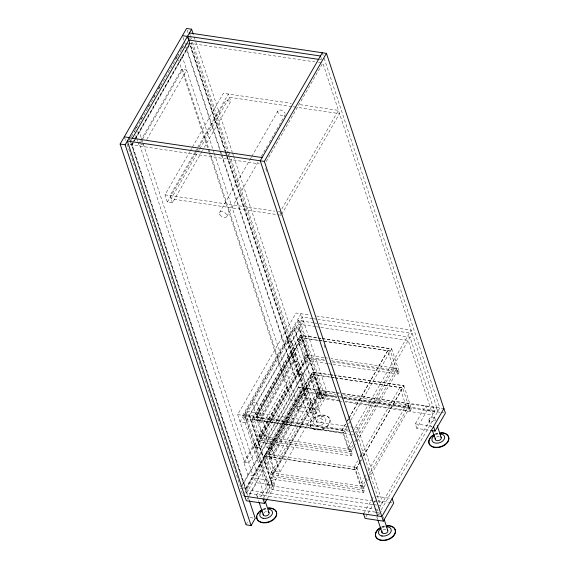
<?xml version="1.0" encoding="UTF-8"?>
<svg xmlns="http://www.w3.org/2000/svg" width="569" height="569" viewBox="0 0 569 569"><rect width="100%" height="100%" fill="white"/><g stroke="black" fill="none" stroke-linecap="round" stroke-linejoin="round"><path stroke-width="0.43" stroke-dasharray="2.85 2.13" d="M135.045 129.54L136.809 126.474M140.771 119.568L142.535 116.503M147.819 107.306L149.583 104.241M153.552 97.342L155.309 94.269M158.395 88.906L161.041 84.304M175.579 59.005L178.218 54.404M181.305 49.041L183.069 45.975M131.425 136.695L160.323 86.403M160.764 85.642L177.016 57.355M177.457 56.594L179.584 52.889M180.01 52.149L184.697 43.991L187.208 44.361M130.457 141.589L131.78 139.277M131.539 144.853L132.421 143.31M132.862 142.542L134.633 139.462M135.073 138.694L189.897 43.294L314.934 61.9M131.702 144.853L133.459 141.788M133.9 141.02L135.223 138.722M135.664 137.954L189.854 43.649L186.504 43.152M243.248 487.882L245.758 488.259L132.193 144.853L134.746 140.408M135.173 139.668L189.719 44.738L188.047 44.489M143.63 144.946L138.608 144.192L140.365 141.14M140.806 140.372L181.653 69.283L186.675 70.037L146.702 139.59M202.045 151.276L172.421 202.827L167.4 202.073L165.003 194.826L189.754 151.738M190.202 150.97L191.966 147.89M192.407 147.122L223.361 93.266L291.278 103.373M194.783 152.485L170.024 195.572L172.421 202.827M195.224 151.717L228.382 94.013L230.779 101.261L202.486 150.508M167.4 202.073L196.134 152.065M196.575 151.297L225.758 100.514L230.779 101.261M199.399 149.597L171.105 198.837L278.554 214.826M199.84 148.822L229.463 97.278L292.359 106.638M219.542 212.593L249.606 160.273M250.047 159.505L251.377 157.2M251.818 156.425L277.9 111.033M226.832 216.433L258.219 161.809M261.32 156.425L267.508 145.65M269.272 142.577L273.696 134.881M274.137 134.113L285.19 114.874A4.125 2.447 29.9 0 1 279.365 114.405A4.125 2.447 29.9 0 1 279.393 110.045A4.125 2.447 29.9 0 1 285.204 113.501M266.214 161.553L322.808 63.067M281.868 208.873L338.455 110.393L299.145 104.54M281.619 214.442L339.537 113.658L296.726 107.285M322.644 398.748L299.315 328.213L294.294 327.467L317.616 398.001L322.644 398.748L326.784 391.543L301.058 313.761L242.7 415.32L268.426 493.103L272.565 485.898L249.236 415.37L244.215 414.623L267.537 485.151L263.397 492.356L237.671 414.573L296.036 313.014L309.792 315.062M298.433 320.269L240.075 421.828L245.097 422.575L303.455 321.016L298.433 320.269L321.755 390.796L317.616 398.001M244.706 414.623L294.159 328.555L299.187 329.302L309.977 361.934L260.517 448.009L255.495 447.262L244.706 414.623L349.907 430.271M299.187 329.302L249.727 415.37L260.517 448.009M344.722 430.619L352.332 453.649L351.094 455.812L259.749 442.213L252.131 419.189L300.347 335.276L317.04 337.758M256.142 414.716L291.115 353.847L296.143 354.594L261.164 415.462L256.142 414.716L251.946 402.02L256.968 402.767L267.764 435.406L262.736 434.659L258.539 421.963L293.512 361.102L298.54 361.848L263.568 422.71L258.539 421.963M292.032 353.982L257.053 414.851L259.457 422.098L294.429 361.237M256.832 419.609L302.566 340.02L299.827 339.615L254.094 419.204L256.832 419.609L262.11 435.57L259.364 435.157M243.781 462.213L286.826 387.304L291.847 388.051L248.802 462.96L243.781 462.213L247.977 474.909L253.006 475.656L139.433 132.25L134.412 131.503M353.655 447.063L351.023 451.651L259.67 438.059L258.952 435.882L305.517 354.85L323.96 357.595M259.67 438.059L306.236 357.026L305.517 354.85M262.11 435.57L307.843 355.974L302.566 340.02M255.495 447.262L304.956 361.187L294.159 328.555M255.673 447.803L305.133 361.735L310.162 362.481L322.154 398.741L272.693 484.816L267.665 484.07L255.673 447.803L260.702 448.55L272.693 484.816M259.749 442.213L260.986 440.057L253.369 417.027L344.757 430.733M327.801 363.598L306.719 360.462L307.964 358.306L300.347 335.276M260.702 448.55L310.162 362.481M242.444 484.546L298.27 387.389L221.249 154.519M241.484 487.064L298.761 387.397L303.782 388.143L245.63 489.34L243.952 489.091M272.138 448.642L267.117 447.895L302.089 387.027L307.111 387.774L245.545 494.909M303.007 387.162L268.027 448.031L271.626 458.906L306.599 398.044L226.277 155.266M245.758 488.259L312.523 372.083L329.209 374.566M244.329 493.551L243.006 495.848L240.609 488.593L243.119 488.97M244.77 492.782L301.157 394.651L306.179 395.398L248.468 495.827M269.002 456.416L314.735 376.827L311.997 376.422L266.264 456.011L269.002 456.416L274.279 472.377L271.541 471.964M247.166 499.241L248.888 496.239M249.322 495.492L256.647 482.732L255.147 478.202L273.419 480.919L274.919 485.457L267.16 498.956M316.307 413.428L314.806 408.891L325.155 390.889L326.656 395.419L316.307 413.428L298.035 410.704L308.384 392.702L230.153 156.155M270.716 458.77L305.688 397.909L310.71 398.656L275.737 459.517L270.716 458.77L274.912 471.466L279.934 472.213L267.942 435.946L262.921 435.2L267.117 447.895M365.39 484.632L363.193 488.458L271.847 474.859L271.129 472.69L317.687 391.657L336.137 394.402M271.847 474.859L318.405 393.833L317.687 391.657M274.279 472.377L320.013 392.781L314.735 376.827M267.665 484.07L317.125 397.994L305.133 361.735M356.891 467.426L364.509 490.457L363.264 492.612L271.918 479.02L273.163 476.865L265.545 453.834L356.927 467.533M339.978 400.405L318.896 397.269L320.134 395.106L312.523 372.083M246.064 524.81L248.127 521.204M233.66 156.397L317.516 409.95L313.377 417.155L308.348 416.408L312.488 409.203L229.193 157.336M263.504 498.181L273.419 480.919M345.497 424.09L341.976 430.214L347.972 448.344L350.717 448.756M347.254 421.032L348.577 418.734M349.017 417.966L387.709 350.625L393.712 368.755L354.572 436.864M342.012 430.32L345.532 424.197M347.289 421.138L348.612 418.841M349.053 418.08L387.752 350.732M346.919 426.793L343.512 432.888L252.167 419.296L300.382 335.383L321.464 338.519M348.712 423.841L350.433 420.676M350.909 420.014L391.692 348.868L322.303 338.548M353.214 430.932L411.131 330.141L316.784 316.101M354.295 434.197L412.212 333.406L317.865 319.365M347.972 448.344L351.934 441.459M351.023 451.651L350.298 449.474L352.936 444.887M354.672 441.864L396.863 368.442L330.987 358.641M354.096 446.295L356.294 442.476M356.727 441.708L397.582 370.618L396.863 368.442M333.071 364.388L398.065 374.061L399.31 371.898L391.692 348.868M354.188 467.128L357.666 460.897M359.907 457.177L360.746 455.541M361.223 454.887L399.886 387.432L405.882 405.562L368.065 471.374M363.264 492.612L355.646 469.589L359.971 462.071M360.412 461.303L361.287 459.773M363.484 455.947L403.869 385.675L334.48 375.348M360.006 462.177L355.682 469.695L264.336 456.103L312.559 372.19L329.245 374.672M360.447 461.416L361.322 459.88M363.52 456.054L403.905 385.782L334.515 375.462M362.887 485.556L360.149 485.151L364.103 478.266M364.544 477.498L366.301 474.439M363.193 488.458L362.474 486.282L365.085 481.73M365.526 480.969L409.033 405.249L341.407 395.185M367.588 480.812L368.463 479.283M368.904 478.515L409.758 407.425L409.033 405.249M345.241 401.195L410.242 410.861L411.479 408.706L403.869 385.675M363.982 513.131L371.315 500.371M371.742 499.625L373.47 496.623M416.793 428.379L415.292 423.848L425.64 405.839L427.134 410.37L416.793 428.379L429.837 430.32M365.917 516.915L367.638 513.914M368.072 513.16L373.677 503.409M374.103 502.655L375.398 500.407M378.94 508.714L436.857 407.923L340.667 393.613M378.456 514.689L379.573 512.747M381.237 509.86L439.794 407.945L323.725 56.978M322.182 416.231L322.63 416.252M319.977 59.546L321.727 59.802M318.434 62.419L321.058 62.81M180.807 57.092L182.478 57.341L212.898 149.327M293.234 106.766L295.852 107.157M130.514 144.604L132.193 144.853M130.024 144.604L259.201 163.851M165.003 194.826L274.855 211.17M278.348 211.689L280.097 211.953M279.429 214.954L281.178 215.217M312.623 318.583L302.139 317.025L243.781 418.585L351.229 434.574M313.491 318.711L316.99 319.237M313.939 322.886L299.963 320.802L324.607 395.327L336.841 397.148M314.813 323.014L318.306 323.533M319.181 323.669L410.036 337.182L434.68 411.707L343.825 398.186M315.575 326.649L298.099 324.046L322.744 398.563L338.47 400.903M316.449 326.777L319.942 327.296M320.816 327.424L408.172 340.426L432.817 414.943L345.461 401.949M317.915 337.894L321.428 338.413M322.346 338.655L391.728 348.982M318.427 340.312L299.109 337.438L306.719 360.462M319.309 340.447L322.822 340.966M323.697 341.094L390.455 351.03L398.065 374.061M299.145 337.545L318.462 340.418M319.344 340.554L390.49 351.137M324.842 357.723L327.474 358.114M305.105 355.568L307.843 355.974M393.712 368.755L396.451 369.16M306.236 357.026L324.679 359.772M331.706 360.817L397.582 370.618M307.964 358.306L324.65 360.789M332.559 361.962L399.31 371.898M328.683 363.733L332.196 364.252M304.956 361.187L309.977 361.934M330.084 374.694L333.598 375.22M330.12 374.807L333.633 375.327M330.603 377.119L311.279 374.246L318.896 397.269M331.478 377.247L334.117 377.645M334.992 377.773L402.624 387.838L410.242 410.861M311.314 374.352L330.639 377.226M331.514 377.361L334.152 377.752M335.027 377.88L402.66 387.944M306.883 388.165L339.238 392.98M342.737 393.499L443.905 408.556M335.426 392.83L303.946 388.143L245.588 489.703L374.125 508.828M336.3 392.959L339.793 393.478M298.27 387.389L303.291 388.136M317.274 392.375L320.013 392.781M405.882 405.562L408.62 405.967M338.249 396.351L305.027 391.408L226.896 155.181M339.124 396.486L342.623 397.006M343.498 397.134L437.931 411.188L322.701 62.746M318.405 393.833L336.855 396.572M343.882 397.617L409.758 407.425M308.384 392.702L326.656 395.419M427.134 410.37L440.186 412.312M441.053 412.44L443.664 412.831M340.333 397.667L342.951 398.051M320.134 395.106L336.827 397.596M342.097 398.378L411.479 408.706M339.344 401.038L341.962 401.422M317.125 397.994L322.154 398.741M314.806 408.891L296.541 406.174L298.035 410.704M415.292 423.848L431.821 426.302M312.488 409.203L317.516 409.95M237.671 414.573L350.148 431.309M351.023 431.437L352.773 431.7M252.131 419.189L343.477 432.781L351.094 455.812M352.104 434.702L353.854 434.965M258.952 435.882L350.298 449.474M260.986 440.057L352.332 453.649M355.646 469.589L264.301 455.997L271.918 479.02M271.129 472.69L362.474 486.282M273.163 476.865L364.509 490.457M376.514 496.26L391.301 498.458M256.647 482.732L274.919 485.457M378.008 500.791L388.449 502.349M389.317 502.477L391.927 502.868M267.537 485.151L272.565 485.898M372.923 501.026L272.459 486.082L247.814 411.558L357.887 427.938L382.532 502.455L378.165 501.808M373.797 501.161L377.29 501.68M372.809 504.532L270.595 489.319L245.95 414.801M373.677 504.66L380.668 505.699L356.023 431.181M374.999 508.963L378.499 509.483M375.206 512.093L246.669 492.967L130.315 141.155M376.081 512.228L378.698 512.612M250.196 517.605L253.546 518.103M322.331 52.753L323.448 56.132M320.468 55.997L321.585 59.375M434.766 418.094L435.598 420.605M429.083 420.491L431.295 427.17M383.307 516.865L383.862 518.537M265.737 168.524L266.854 171.902M279.962 211.554L281.079 214.926M324.053 344.857L325.169 348.228M360.319 454.531L361.436 457.903M376.799 516.744L377.631 519.255M354.153 467.021L360.149 485.151M329.992 419.879A10.313 6.928 -18.3 0 1 315.873 429.51A10.313 6.928 -18.3 0 1 314.173 417.525A10.313 6.928 -18.3 0 1 329.992 419.879L330.112 420.228A10.313 6.928 -18.3 0 1 315.994 429.858A10.313 6.928 -18.3 0 1 314.287 417.874A10.313 6.928 -18.3 0 1 330.112 420.228M316.015 400.427L322.374 419.645M194.1 36.779L232.266 152.186M232.543 153.025L233.382 155.55M189.42 32.981L190.259 35.513M190.537 36.352L191.369 38.884M192.486 42.262L228.482 151.091M228.759 151.937L229.876 155.316M187.123 30.136L187.962 32.661M189.633 37.718L227.799 153.118M228.077 153.964L228.916 156.489M310.333 402.816L316.691 422.034M189.228 41.281L225.502 150.963M225.779 151.802L226.618 154.334M189.121 41.452L225.9 152.648M226.178 153.488L227.01 156.02M227.294 156.859L313.377 417.155M189.719 44.738L224.883 151.048M225.16 151.895L226 154.427M182.983 37.341L184.1 40.705M184.377 41.551L185.217 44.076M186.326 47.447L220.317 150.216M220.594 151.055L221.433 153.587M221.711 154.427L308.348 416.408M185.252 45.676L219.854 150.301M220.132 151.148L220.971 153.673M213.176 150.152L214.015 152.698M214.285 153.53L296.051 400.747L291.022 400L209.264 152.784M209.904 152.087L182.564 69.425L139.519 144.334L244.698 462.348L287.743 387.439L210.181 152.933M178.574 59.973L207.87 148.559M208.147 149.405L208.987 151.937M262.622 493.344L264.002 497.519M264.279 498.359L265.111 500.862M256.939 495.734L258.874 501.581M135.721 135.472L136.51 137.847M136.773 138.644L138.608 144.192M129.86 139.284L130.692 141.809M130.977 142.655L248.262 497.292M248.539 498.138L249.094 499.824M129.199 137.783L130.038 140.308M127.164 144.106L240.459 486.666M124.547 137.655L126.41 143.296M383.193 529.952A3.094 2.077 -18.3 0 1 386.195 529.277M379.523 514.056A3.094 2.077 -18.3 0 1 378.755 514.298M375.533 512.889A3.094 2.077 -18.3 0 1 375.576 512.32M376.842 510.734A3.094 2.077 -18.3 0 1 378.314 510.116M381.372 511.012A3.094 2.077 -18.3 0 1 381.536 511.531M381.955 527.186A10.313 6.928 -18.3 0 1 384.509 526.325M381.842 526.837A10.313 6.928 -18.3 0 1 384.388 525.976M382.631 527.555A6.6 4.431 -18.3 0 1 384.26 527.001M436.587 437.042A3.094 2.077 -18.3 0 1 439.588 436.359M435.349 434.268A10.313 6.928 -18.3 0 1 437.895 433.407M435.235 433.919A10.313 6.928 -18.3 0 1 437.781 433.059M436.018 434.638A6.6 4.431 -18.3 0 1 437.653 434.083M263.86 512.754A3.094 2.077 -18.3 0 1 267.444 511.609M263.205 509.518A10.313 6.928 -18.3 0 1 265.759 508.65M263.091 509.163A10.313 6.928 -18.3 0 1 265.638 508.302M263.881 509.881A6.6 4.431 -18.3 0 1 265.51 509.333M257.074 494.077L256.825 494.653A3.094 2.077 -18.3 0 0 258.838 496.73A3.094 2.077 -18.3 0 0 262.494 494.994L262.736 494.425A3.094 2.077 -18.3 0 0 260.723 492.349A3.094 2.077 -18.3 0 0 257.074 494.077M310.468 401.159L310.219 401.735A3.094 2.077 -18.3 0 0 312.232 403.812A3.094 2.077 -18.3 0 0 315.887 402.084L316.129 401.508A3.094 2.077 -18.3 0 0 314.116 399.431A3.094 2.077 -18.3 0 0 310.468 401.159M316.819 420.384L316.577 420.953A3.094 2.077 -18.3 0 0 318.59 423.03A3.094 2.077 -18.3 0 0 322.239 421.302L322.488 420.726A3.094 2.077 -18.3 0 0 320.475 418.649A3.094 2.077 -18.3 0 0 316.819 420.384M429.218 418.834L428.969 419.403A3.094 2.077 -18.3 0 0 430.982 421.487A3.094 2.077 -18.3 0 0 434.638 419.751L434.88 419.182A3.094 2.077 -18.3 0 0 432.867 417.098A3.094 2.077 -18.3 0 0 429.218 418.834M301.847 337.844L256.15 417.546L301.847 337.844M314.017 374.651L268.319 454.354L314.017 374.651M291.947 341.905L286.918 341.158L297.715 373.79L302.736 374.544L291.947 341.905M302.914 375.085L297.893 374.338L309.885 410.598L314.906 411.344L302.914 375.085M316.883 425.448A6.6 4.431 -18.3 0 0 325.916 419.289A6.6 4.431 -18.3 0 0 315.795 417.781A6.6 4.431 -18.3 0 0 316.883 425.448M219.904 214.741A4.125 2.447 29.9 0 0 226.448 216.953A4.125 2.447 29.9 0 0 223.204 211.853A4.125 2.447 29.9 0 0 219.904 214.741"/><path stroke-width="0.85" d="M382.155 531.019L381.934 531.538A3.094 2.077 -18.3 0 0 383.947 533.622A3.094 2.077 -18.3 0 0 387.603 531.887L387.845 531.318A3.094 2.077 -18.3 0 0 387.375 529.796M435.57 438.052L435.328 438.621A3.094 2.077 -18.3 0 0 437.341 440.705A3.094 2.077 -18.3 0 0 440.989 438.969L441.238 438.4A3.094 2.077 -18.3 0 0 440.769 436.878M249.371 500.663L255.225 518.352L251.085 525.557L246.064 524.81L120.137 144.057L186.568 28.45L191.589 29.197L193.261 34.254M251.085 525.557L125.166 144.803L191.589 29.197M132.228 138.509L188.816 40.029L319.102 59.418M322.331 52.753L260.246 160.799L377.709 515.983M363.555 513.878L365.056 518.416L383.321 521.133L264.357 161.411L326.442 53.365L189.42 32.981M264.357 161.411L127.335 141.02L246.299 500.741L264.571 503.458L267.16 498.956M443.905 408.556L381.82 516.595L244.805 496.211M383.321 521.133L393.67 503.124L392.169 498.593M430.712 430.449L435.057 431.096L445.406 413.087L326.442 53.365M440.932 433.905L441.38 433.919M263.042 518.345L263.49 518.366M381.792 536.019L382.24 536.034M320.468 55.997L187.557 36.217L188.951 40.442M182.429 35.655L187.45 36.402L188.844 40.612M124.277 136.852L129.305 137.598M129.199 137.783L262.11 157.556M120.137 144.057L125.166 144.803M437.255 425.619L441.124 437.319M433.557 426.565L435.057 431.096M432.404 430.513L435.441 439.709M384.139 519.369L387.731 530.23M377.901 520.087L382.048 532.627M265.389 501.702L268.981 512.562M263.07 498.928L264.571 503.458M259.151 502.42L263.298 514.952M387.005 525.578A10.313 6.928 -18.3 0 1 394.253 534.668A10.313 6.928 -18.3 0 1 378.15 539.085A10.313 6.928 -18.3 0 1 381.038 527.221M390.405 526.183A10.313 6.928 -18.3 0 1 393.421 536.226A10.313 6.928 -18.3 0 1 378.271 539.433A10.313 6.928 -18.3 0 1 379.651 528.459M387.126 525.934A10.313 6.928 -18.3 0 1 389.63 526.041M385.931 526.752A6.6 4.431 -18.3 0 1 390.732 532.299A6.6 4.431 -18.3 0 1 380.817 535.657A6.6 4.431 -18.3 0 1 381.152 528.373M440.399 432.668A10.313 6.928 -18.3 0 1 447.647 441.75A10.313 6.928 -18.3 0 1 431.544 446.167A10.313 6.928 -18.3 0 1 434.431 434.303M445.89 434.019A10.313 6.928 -18.3 0 1 446.814 443.308A10.313 6.928 -18.3 0 1 433.713 447.319A10.313 6.928 -18.3 0 1 429.744 438.962M430.143 438.343A10.313 6.928 -18.3 0 1 433.037 435.548M441.366 432.995A10.313 6.928 -18.3 0 1 445.243 433.72M439.325 433.834A6.6 4.431 -18.3 0 1 444.126 439.382A6.6 4.431 -18.3 0 1 434.211 442.739A6.6 4.431 -18.3 0 1 434.545 435.456M268.106 511.801A3.094 2.077 -18.3 0 1 269.094 513.643L268.845 514.22A3.094 2.077 -18.3 0 1 265.197 515.948A3.094 2.077 -18.3 0 1 263.184 513.871M268.255 507.911A10.313 6.928 -18.3 0 1 275.503 516.993A10.313 6.928 -18.3 0 1 259.4 521.41A10.313 6.928 -18.3 0 1 262.288 509.547M275.368 510.45A10.313 6.928 -18.3 0 1 268.589 522.25A10.313 6.928 -18.3 0 1 256.847 516.119M257.601 514.212A10.313 6.928 -18.3 0 1 258.987 512.392M259.571 511.83A10.313 6.928 -18.3 0 1 260.894 510.791M268.369 508.259A10.313 6.928 -18.3 0 1 270.88 508.366M271.655 508.515A10.313 6.928 -18.3 0 1 273.099 508.963M273.753 509.269A10.313 6.928 -18.3 0 1 274.891 510.009M268.788 509.148A6.6 4.431 -18.3 0 1 271.434 515.414A6.6 4.431 -18.3 0 1 261.648 517.79A6.6 4.431 -18.3 0 1 262.401 510.699"/></g></svg>
